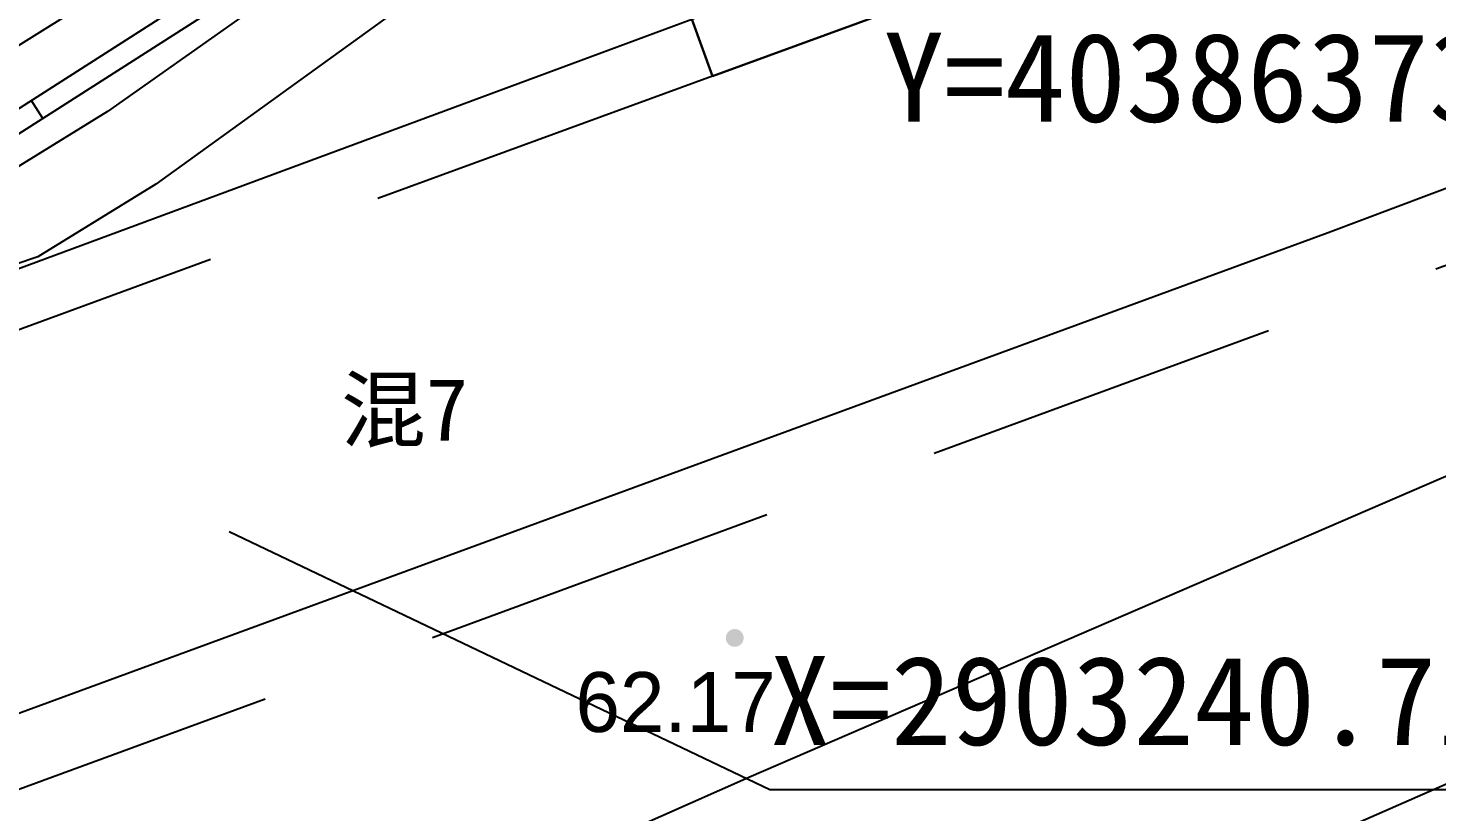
# Model space of a CAD drawing. Header units: metres. Extents: x 36500 to 80772748, y -35000 to 5806266.
# Drawn here: x 40382571.15 to 40382610.68, y 2902416.82 to 2902438.82 of the extents above; entities that cross this region are included whole.
import ezdxf
from ezdxf.enums import TextEntityAlignment as Align

# ---------------------------------------------------------------- set-up
doc = ezdxf.new("R2010")
doc.units = ezdxf.units.M
doc.header["$LTSCALE"] = 10
for name, pattern in [('2', [0]), ('229', [1.5, 1, -0.5]), ('243432', [0]), ('816', [0])]:
    doc.linetypes.add(name, pattern=pattern)
doc.layers.add('dx', color=252, linetype='Continuous')
doc.layers.add('坐标', color=7, linetype='Continuous')
doc.styles.add('DMZD', font='')
doc.styles.add('HZ', font='')
doc.styles.add('JMXD', font='')
doc.styles.get('DMZD').set_extended_font_data('方正中等线简体')
doc.styles.get('HZ').set_extended_font_data('SimSun')
doc.styles.get('JMXD').set_extended_font_data('SimSun')

# ---------------------------------------------------------------- blocks, each defined once
blk = doc.blocks.new('gc200')
at = {"linetype": '2'}
h = blk.add_hatch(color=0, dxfattribs=at)
edge = h.paths.add_edge_path(flags=0)
edge.add_arc((0, 0), 0.25, 0, 360)

msp = doc.modelspace()

# ---------------------------------------------------------------- linework, layer by layer
at = {"layer": 'dx', "color": 252, "linetype": '816', "lineweight": -3, "flags": 128}
msp.add_lwpolyline([(40382570.881, 2902256.645), (40382553.027, 2902278.858), (40382551.038, 2902280.69), (40382550.31, 2902281.128), (40382549.553, 2902281.515), (40382548.692, 2902281.942), (40382547.827, 2902282.359), (40382546.965, 2902282.782), (40382546.112, 2902283.218), (40382545.299, 2902283.727), (40382544.552, 2902284.326), (40382543.866, 2902284.997), (40382543.242, 2902285.727), (40382542.671, 2902286.501), (40382542.174, 2902287.325), (40382541.701, 2902288.163), (40382541.044, 2902289.462), (40382539.956, 2902291.943), (40382539.525, 2902293.352), (40382539.221, 2902294.797), (40382538.945, 2902296.251), (40382538.67, 2902297.706), (40382538.394, 2902299.16), (40382538.099, 2902300.611), (40382537.797, 2902302.06), (40382537.453, 2902303.499), (40382537.077, 2902304.931), (40382536.597, 2902306.332), (40382536.049, 2902307.706), (40382535.446, 2902309.058), (40382534.772, 2902310.376), (40382534.041, 2902311.663), (40382533.236, 2902312.904), (40382532.425, 2902314.142), (40382531.566, 2902315.348), (40382530.7, 2902316.549), (40382529.803, 2902317.726), (40382528.899, 2902318.895), (40382527.996, 2902320.059), (40382527.186, 2902321.289), (40382526.615, 2902322.647), (40382526.527, 2902324.112), (40382526.771, 2902325.565), (40382527.114, 2902327), (40382527.496, 2902328.427), (40382528.011, 2902330.129), (40382528.555, 2902331.826), (40382529.106, 2902333.52), (40382529.68, 2902335.207), (40382530.256, 2902336.894), (40382530.832, 2902338.58), (40382531.397, 2902340.27), (40382531.956, 2902341.962), (40382532.511, 2902343.656), (40382533.063, 2902345.35), (40382533.568, 2902347.059), (40382534.05, 2902348.774), (40382534.464, 2902350.507), (40382534.758, 2902352.263), (40382534.869, 2902354.039), (40382534.696, 2902355.811), (40382534.331, 2902357.555), (40382533.842, 2902359.269), (40382533.279, 2902360.959), (40382532.682, 2902362.637), (40382532.016, 2902364.291), (40382531.319, 2902365.93), (40382530.567, 2902367.545), (40382529.727, 2902369.116), (40382528.795, 2902370.634), (40382527.362, 2902373.11), (40382526.769, 2902374.214), (40382526.177, 2902375.319), (40382525.584, 2902376.423), (40382524.532, 2902378.449), (40382523.513, 2902380.492), (40382522.508, 2902382.543), (40382521.562, 2902384.623), (40382520.685, 2902386.734), (40382519.927, 2902388.89), (40382519.181, 2902391.05), (40382518.434, 2902393.211), (40382518.093, 2902394.191), (40382517.721, 2902395.161), (40382517.319, 2902396.118), (40382516.917, 2902397.074), (40382516.515, 2902398.031), (40382516.112, 2902398.988), (40382515.767, 2902399.967), (40382515.481, 2902400.964), (40382515.324, 2902401.99), (40382515.259, 2902403.025), (40382515.249, 2902404.063), (40382515.358, 2902405.095), (40382515.528, 2902406.119), (40382515.803, 2902407.121), (40382516.211, 2902408.076), (40382516.653, 2902408.891), (40382517.136, 2902409.684), (40382517.682, 2902410.433), (40382518.268, 2902411.15), (40382518.853, 2902411.869), (40382519.46, 2902412.571), (40382520.067, 2902413.275), (40382520.671, 2902413.98), (40382521.297, 2902414.666), (40382521.937, 2902415.338), (40382522.593, 2902415.989), (40382523.294, 2902416.573), (40382524.01, 2902417.104), (40382524.739, 2902417.594), (40382525.405, 2902418.003), (40382526.095, 2902418.378), (40382526.809, 2902418.724), (40382527.57, 2902418.983), (40382528.358, 2902419.18), (40382529.169, 2902419.295), (40382529.988, 2902419.336), (40382530.784, 2902419.292), (40382531.549, 2902419.264), (40382532.29, 2902419.248), (40382533.029, 2902419.34), (40382533.704, 2902419.708), (40382534.191, 2902420.358), (40382534.563, 2902421.09), (40382534.876, 2902421.852), (40382535.165, 2902422.623), (40382535.445, 2902423.398), (40382535.73, 2902424.171), (40382536.017, 2902424.943), (40382536.36, 2902425.692), (40382536.783, 2902426.397), (40382537.188, 2902426.985), (40382537.625, 2902427.55), (40382538.087, 2902428.092), (40382538.573, 2902428.613), (40382539.079, 2902429.113), (40382539.593, 2902429.608), (40382540.135, 2902430.067), (40382540.694, 2902430.513), (40382541.277, 2902430.927), (40382541.9, 2902431.28), (40382542.538, 2902431.603), (40382543.198, 2902431.877), (40382543.86, 2902432.151), (40382544.536, 2902432.387), (40382545.218, 2902432.608), (40382545.907, 2902432.802), (40382546.61, 2902432.931), (40382548.579, 2902433.188), (40382548.718, 2902433.167), (40382551.351, 2902433.132), (40382557.923, 2902433.167), (40382560.384, 2902433.425), (40382563.034, 2902433.975), (40382565.184, 2902434.836), (40382567.49, 2902436.143), (40382569.107, 2902437.227), (40382572.795, 2902439.53), (40382576.739, 2902442.766), (40382579.154, 2902445.801), (40382583.546, 2902452.032), (40382586.249, 2902455.784), (40382587.7, 2902456.895), (40382587.744, 2902456.918), (40382589.091, 2902457.579), (40382589.096, 2902457.582), (40382589.26, 2902457.656), (40382591.101, 2902458.384), (40382594.699, 2902459.571), (40382597.464, 2902460.415), (40382597.637, 2902460.467), (40382597.762, 2902460.504), (40382601.037, 2902461.401), (40382602.954, 2902461.783), (40382603.998, 2902461.883), (40382604.049, 2902461.885), (40382605.161, 2902461.836), (40382605.934, 2902461.647), (40382605.941, 2902461.645), (40382605.987, 2902461.627), (40382606.695, 2902461.265), (40382607.329, 2902460.851), (40382607.368, 2902460.826), (40382607.431, 2902460.784), (40382609.505, 2902459.48)], dxfattribs=at)
at = {"layer": 'dx', "color": 252, "linetype": 'Continuous', "lineweight": -3, "flags": 128}
for points in [[(40382613.881, 2902458.187), (40382609.659, 2902458.562), (40382605.055, 2902458.663), (40382602.946, 2902458.384), (40382598.918, 2902457.532), (40382596.483, 2902456.452), (40382592.093, 2902453.871), (40382590.828, 2902452.816), (40382589.49, 2902451.345), (40382588.672, 2902450.257), (40382585.525, 2902446.104), (40382581.402, 2902442.145), (40382573.377, 2902436.476), (40382570.214, 2902434.53), (40382567.561, 2902433.133), (40382552.299, 2902428.3), (40382549.582, 2902427.088), (40382548.904, 2902426.454), (40382548.521, 2902425.57), (40382547.575, 2902418.978)], [(40382613.74, 2902455.768), (40382609.526, 2902456.142), (40382605.188, 2902456.237), (40382603.356, 2902455.995), (40382599.668, 2902455.215), (40382597.134, 2902454.221), (40382593.492, 2902451.883), (40382592.508, 2902451.062), (40382591.358, 2902449.798), (40382590.591, 2902448.779), (40382587.047, 2902444.281), (40382583.108, 2902440.494), (40382574.737, 2902434.438), (40382571.427, 2902432.402), (40382568.37, 2902431.369), (40382553.17, 2902426.008), (40382551.2, 2902425.129), (40382550.862, 2902424.646), (40382549.998, 2902418.63)], [(40382548.008, 2902428.047), (40382568.172, 2902434.834), (40382579.762, 2902442.238), (40382583.498, 2902445.323)], [(40382548.2, 2902427.478), (40382568.433, 2902434.289), (40382580.116, 2902441.752), (40382583.88, 2902444.86)], [(40382560.571, 2902383.914), (40382560.796, 2902388.451), (40382561.53, 2902391.867), (40382562.799, 2902395.653), (40382564.375, 2902399.002), (40382566.928, 2902402.975), (40382570.386, 2902406.784), (40382573.768, 2902409.333), (40382577.464, 2902411.627), (40382591.378, 2902417.794), (40382629.002, 2902434.048), (40382633.889, 2902435.191), (40382638.445, 2902435.512), (40382642.643, 2902435.174), (40382645.945, 2902434.427), (40382649.202, 2902433.52), (40382651.784, 2902432.338), (40382653.988, 2902431.178), (40382656.368, 2902429.536), (40382658.694, 2902427.513), (40382660.418, 2902425.864)], [(40382660.331, 2902411.607), (40382658.528, 2902415.823), (40382656.434, 2902418.975), (40382654.338, 2902421.282), (40382650.196, 2902424.556), (40382646.642, 2902426.455), (40382641.025, 2902427.754), (40382637.446, 2902427.866), (40382631.906, 2902427.015), (40382627.545, 2902424.821), (40382611.739, 2902417.942), (40382589.846, 2902408.338), (40382580.691, 2902404.466), (40382576.306, 2902401.331), (40382573.565, 2902398.624), (40382570.819, 2902394.227), (40382569.298, 2902390.37), (40382568.538, 2902385.844)]]:
    msp.add_lwpolyline(points, dxfattribs=at)
for points in [[(40382621.3, 2902439.315), (40382600.536, 2902440.943), (40382597.615, 2902440.123), (40382590.358, 2902437.47), (40382589.772, 2902439.07), (40382596.617, 2902441.605), (40382601.461, 2902442.82), (40382613.352, 2902441.824), (40382616.444, 2902441.565), (40382620.503, 2902441.225), (40382621.024, 2902439.975)], [(40382621.3, 2902439.315), (40382622.315, 2902436.331), (40382612.1, 2902432.588), (40382611.41, 2902434.499), (40382607.632, 2902433.073), (40382560.329, 2902415.711), (40382555.151, 2902413.951), (40382554.742, 2902415.153), (40382555.499, 2902415.411), (40382552.683, 2902423.696), (40382552.187, 2902425.152), (40382589.772, 2902439.07), (40382590.358, 2902437.47), (40382597.615, 2902440.123), (40382600.536, 2902440.943)]]:
    msp.add_lwpolyline(points, close=True, dxfattribs=at)
at = {"layer": 'dx', "color": 252, "linetype": '229', "lineweight": -3, "flags": 128}
for points in [[(40382590.358, 2902437.47), (40382552.683, 2902423.696)], [(40382555.151, 2902413.951), (40382555.528, 2902412.844), (40382556.587, 2902412.211), (40382560.547, 2902413.66), (40382612.1, 2902432.588)]]:
    msp.add_lwpolyline(points, dxfattribs=at)
at = {"layer": 'dx', "color": 252, "linetype": '243432', "lineweight": -3, "flags": 128}
msp.add_lwpolyline([(40382571.559, 2902436.286), (40382571.236, 2902436.792)], dxfattribs=at)
at = {"layer": '坐标', "color": 252, "linetype": 'Continuous'}
for p, q in [((40382576.79, 2902424.687), (40382591.963, 2902417.447)), ((40382591.963, 2902417.447), (40382619.463, 2902417.447))]:
    msp.add_line(p, q, dxfattribs=at)

# ---------------------------------------------------------------- block references
at = {"layer": 'dx', "color": 252}
msp.add_blockref('gc200', (40382590.981, 2902421.703), dxfattribs=at)

# ---------------------------------------------------------------- texts
at = {"layer": 'dx', "color": 252, "style": 'JMXD'}
msp.add_text('混7', height=1.75, dxfattribs=at).set_placement((40382581.713, 2902428.116), align=Align.MIDDLE_CENTER)
at = {"layer": 'dx', "color": 252, "style": 'DMZD'}
msp.add_text('62.17', height=1.68, dxfattribs=at).set_placement((40382586.51, 2902420.744), align=Align.TOP_LEFT)
at = {"layer": '坐标', "color": 252, "linetype": 'Continuous', "style": 'HZ'}
for s, p in [('Y=40386373.977', (40382595.158, 2902436.188)), ('X=2903240.711', (40382591.963, 2902418.697))]:
    msp.add_text(s, height=2.5, dxfattribs=at).set_placement(p)

doc.saveas('drawing.dxf')
